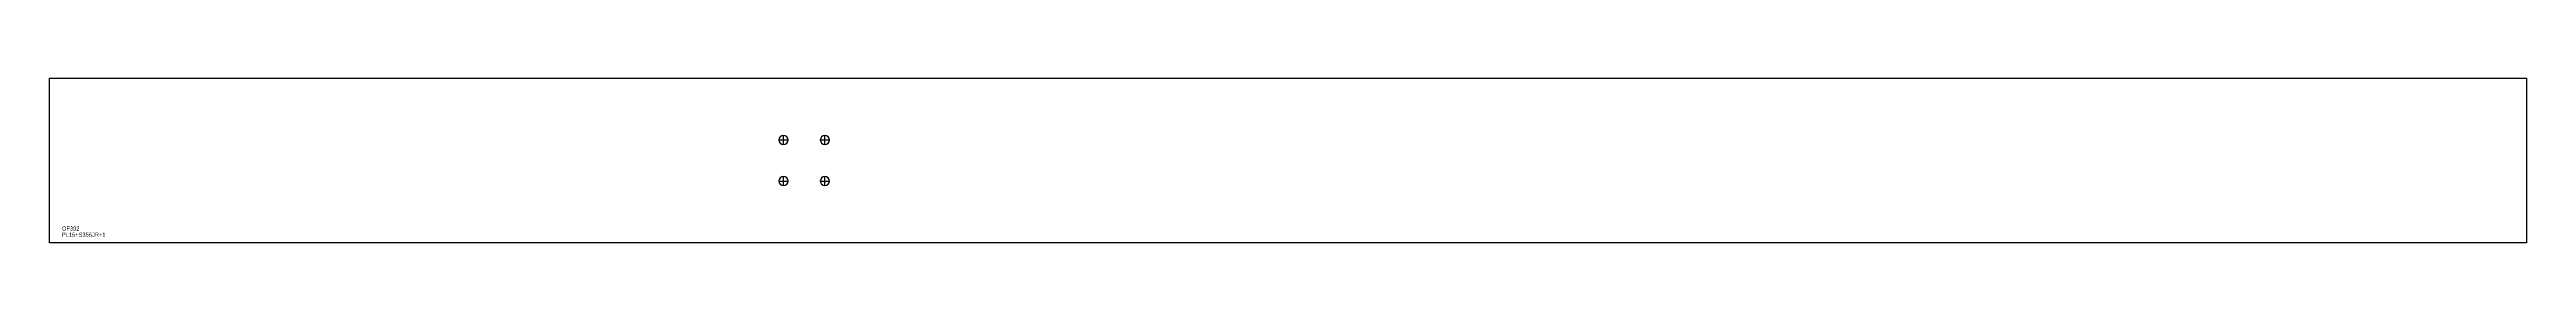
# Model space of a CAD drawing. Extents: x 0 to 5990, y 0 to 400.
import ezdxf

# ---------------------------------------------------------------- set-up
doc = ezdxf.new("R2010")
doc.units = 0
for name, color, linetype in [('22', 7, 'CONTINUOUS'), ('CUT', 7, 'CONTINUOUS'), ('SCRIBE', 3, 'CONTINUOUS'), ('TEXT', 7, 'CONTINUOUS')]:
    doc.layers.add(name, color=color, linetype=linetype)

msp = doc.modelspace()

# ---------------------------------------------------------------- linework, layer by layer
at = {"layer": '22', "color": 7, "linetype": 'CONTINUOUS'}
for p, q in [((1764, 250.03), (1786, 250.03)), ((1775, 239.03), (1775, 261.03)), ((1864, 250.03), (1886, 250.03)), ((1875, 239.03), (1875, 261.03)), ((1764, 150.03), (1786, 150.03)), ((1775, 139.03), (1775, 161.03)), ((1864, 150.03), (1886, 150.03)), ((1875, 139.03), (1875, 161.03))]:
    msp.add_line(p, q, dxfattribs=at)
for points in [[(1775, 261.03, 1), (1775, 239.03, 1)], [(1875, 261.03, 1), (1875, 239.03, 1)], [(1775, 161.03, 1), (1775, 139.03, 1)], [(1875, 161.03, 1), (1875, 139.03, 1)]]:
    msp.add_lwpolyline(points, format="xyb", close=True, dxfattribs=at)
at = {"layer": 'CUT', "color": 7, "linetype": 'CONTINUOUS'}
msp.add_lwpolyline([(0, 0), (0, 400), (5990, 400), (5990, 0)], close=True, dxfattribs=at)

# ---------------------------------------------------------------- texts
at = {"layer": 'SCRIBE', "color": 3}
msp.add_text('OF302', height=10, dxfattribs=at).set_placement((30, 30))
at = {"layer": 'TEXT', "color": 7}
msp.add_text('PL15+S355JR+1', height=10, dxfattribs=at).set_placement((30, 15))

doc.saveas('drawing.dxf')
